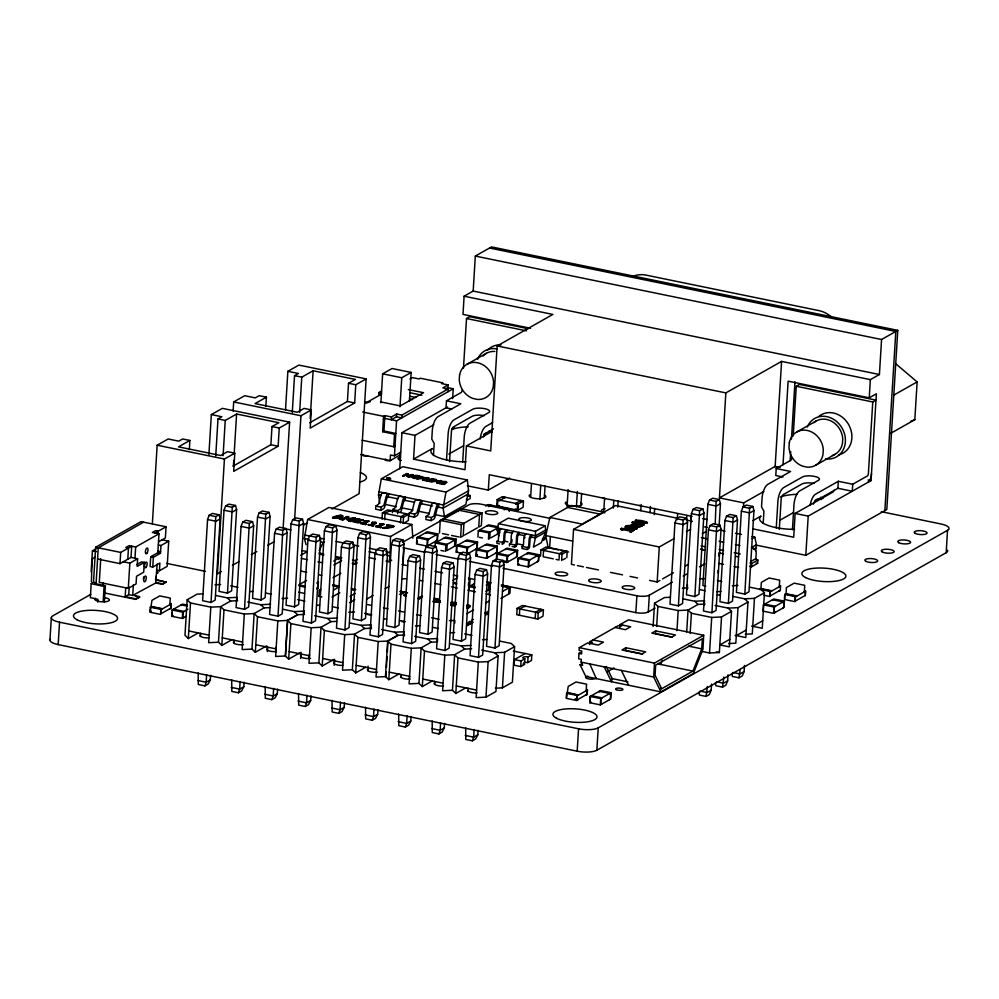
<?xml version="1.0" encoding="UTF-8"?>
<svg xmlns="http://www.w3.org/2000/svg" width="999" height="999" viewBox="0 0 999 999"><rect width="100%" height="100%" fill="white"/><g stroke="black" fill="none" stroke-linecap="round" stroke-linejoin="round"><path stroke-width="1.5" d="M385.976 561.088L388.998 561.713L390.097 556.093L390.534 536.513L411.825 524.475L412.874 538.236M625.874 647.764L621.99 649.962L641.77 654.02L645.654 651.823L625.874 647.764L625.811 650.499L642.557 653.933M655.681 630.906L651.798 633.104L671.578 637.162L675.474 634.964L655.681 630.906L655.619 633.641L672.364 637.075M543.593 537.912L544.867 537.599L544.742 539.697M378.758 395.317L378.908 392.532L381.481 391.084M580.319 652.622L578.958 653.383L578.671 658.828L581.306 659.365L581.156 662.15L582.704 665.334L580.069 664.797L585.751 676.448L660.926 691.882L693.331 673.563L702.959 649.2L703.696 635.264L628.521 619.83L620.092 624.587L619.929 627.397M592.994 639.922L603.433 642.145L598.251 645.079L587.699 642.919L579.27 647.677L579.12 650.461L581.755 651.011L581.605 653.933L578.958 653.383M660.926 691.882L653.708 677.047L654.445 663.111L703.696 635.264M466.945 623.051L466.783 625.849L473.264 622.177M470.029 624.013L470.192 621.216L468.568 622.14L468.394 624.937M49.95 640.134L51.324 617.732M947.551 550.224A14.723 4.471 3.5 0 1 946.178 552.722L596.853 750.237A14.723 4.471 3.5 0 1 577.185 751.198L58.167 644.605L59.54 622.202A14.723 4.471 3.5 0 1 52.822 615.834L90.809 594.355M91.146 571.803L92.432 550.811L96.329 548.613M97.79 602.16L97.952 599.363L90.347 597.614L91.196 583.616L93.494 582.28L96.129 582.817L98.264 547.827L143.631 522.177M93.494 582.28L95.629 547.277L140.996 521.628L166.059 526.773L165.372 537.974L158.729 541.733M100.737 558.666L99.288 582.38L128.297 588.349L136.076 583.94L136.551 576.248L143.681 572.215L144.281 562.425L141.633 561.875L136.888 564.56M103.159 585.601L103.322 582.804M103.184 601.273L104.083 586.45L105.382 585.714L104.383 602.022M120.005 563.623L120.692 552.422L131.706 546.203L131.019 557.392L120.005 563.623L97.59 559.015M125.15 597.202L125.737 587.612M127.785 559.228L128.471 548.026L125.837 547.489L129.071 545.654L135.664 547.015L158.991 533.816L157.842 552.722L150.712 556.743L150.112 566.545L152.747 567.082L159.877 563.061L159.403 570.754L156.768 570.217M128.297 588.349L129.845 563.149L137.625 558.753L137.15 566.445L144.281 562.425M104.233 592.907L135.702 599.375L139.585 597.177L135.739 598.813L125.187 596.64L128.746 594.63L129.208 587.112M128.746 594.63L132.705 595.441L133.354 584.914M134.977 558.204L135.664 547.015M139.623 596.615L133.029 595.254L155.669 582.991L162.275 584.353L166.159 582.155L155.644 579.42M152.36 523.738L157.155 445.217L168.182 438.986L178.734 441.158L182.617 438.961L189.872 440.447L189.31 449.65M162.138 608.628L151.586 606.468L150.3 607.192L149.987 612.237L160.539 614.41L160.851 609.365L162.113 609.053M152.747 567.082L153.346 557.292L160.477 553.259L160.951 545.554L168.719 541.158L167.183 566.358L159.403 570.754M158.104 533.978L158.279 531.181L155.644 530.631L152.397 532.467L158.991 533.816M155.607 579.982L155.819 576.411M155.669 582.991L157.143 564.06M162.275 584.353L166.196 581.593M169.63 608.853L170.904 608.541L171.216 603.496L169.917 604.233M169.892 604.657L170.292 598.076L159.74 595.904L151.973 600.312L150.212 611.713L151.311 611.088M186.214 616.258L182.33 618.456L171.778 616.283L172.165 609.989L182.53 604.12L187.05 605.057M172.14 615.409L172.29 612.949M181.194 605.556L181.231 604.857L187.263 606.093M182.33 618.456L182.717 612.15L187.899 609.228M183.629 617.719L183.666 617.02L182.692 617.569L182.992 612.674L184.003 611.425L173.451 609.253L172.44 610.501M202.747 593.868L197.128 594.143L187.15 599.787L184.977 635.339L188.324 638.523L198.464 632.792M188.324 638.523L190.509 602.971L187.15 599.787M208.891 454.62L211.338 414.585L222.352 408.354L289.623 422.165L283.167 527.647M210.589 675.312L210.302 679.882L208.142 684.04L204.907 685.876L198.314 684.515L198.177 672.876M200.412 636.313L200.599 633.279M207.567 519.517L202.597 600.711L211.039 602.447L215.185 600.099L220.155 518.906L219.031 514.772L212.437 513.424L209.191 515.259L207.567 519.517L216.009 521.253L220.155 518.906M215.747 455.794L217.994 418.943L221.89 416.745L211.338 414.585M206.618 674.612L206.156 682.23L204.907 685.876M190.509 602.971L210.814 607.142L208.641 642.694L218.481 642.22L221.828 645.404L231.955 639.672M211.039 602.447L215.796 516.608L219.031 514.772M223.089 455.744L225.25 420.442L236.601 414.023L278.883 422.714L272.003 426.536L270.879 444.742L233.167 466.071M289.623 422.165L279.258 428.034L278.134 446.228L233.679 471.366L234.802 453.171L224.425 459.028L217.407 573.813L221.478 571.503M224.026 510.214L219.056 591.396L227.497 593.131L231.643 590.784L236.613 509.602L235.489 505.469L228.896 504.12L225.649 505.944L224.026 510.214L232.467 511.95L236.613 509.602M218.481 642.22L220.654 606.668L230.632 601.023L237.662 600.674M233.129 411.176L233.691 401.935L244.705 395.716L255.257 397.877L259.153 395.679L266.408 397.165L265.846 406.381M221.828 645.404L224.001 609.852L220.654 606.668L210.814 607.142M233.391 466.446L233.766 460.277M234.141 454.108L236.601 414.023M227.497 593.131L232.255 507.305L235.489 505.469M244.081 682.192L243.806 686.763L241.646 690.921L238.411 692.757L231.805 691.395L231.681 679.757M233.916 643.194L234.103 640.147M241.059 526.398L236.101 607.592L244.543 609.328L248.689 606.98L253.659 525.786L252.535 521.653L245.941 520.304L242.695 522.14L241.059 526.398L249.5 528.134L253.659 525.786M236.925 600.449L237.113 597.352L227.273 597.839L215.672 595.454M240.122 681.493L239.66 689.11L238.411 692.757M224.001 609.852L244.318 614.023L242.145 649.575L251.985 649.1L255.332 652.285L266.733 645.841M244.543 609.328L249.288 523.488L252.535 521.653M257.53 517.095L252.56 598.276L261.001 600.012L265.147 597.664L270.117 516.483L268.993 512.35L262.4 511.001L259.153 512.824L257.53 517.095L265.959 518.831L270.117 516.483M251.985 649.1L254.158 613.548L264.136 607.904L269.755 607.629M255.332 652.285L257.505 616.733L254.158 613.548L244.318 614.023M261.001 600.012L265.746 514.185L268.993 512.35M277.585 689.073L277.31 693.643L275.15 697.801L271.903 699.637L265.309 698.276L265.185 686.638M267.332 651.598L267.607 647.027M274.563 533.279L269.605 614.472L278.047 616.196L282.193 613.861L287.15 532.667L286.039 528.533L279.445 527.185L276.199 529.02L274.563 533.279L283.004 535.014L287.15 532.667M285.514 409.802L287.862 371.303L298.888 365.085L366.146 378.896L359.128 493.681L331.968 509.028M273.626 688.373L273.164 695.991L271.903 699.637M275.861 651.81L276.149 647.24M278.047 616.196L282.792 530.369L286.039 528.533M257.505 616.733L277.822 620.903L275.649 656.455L285.477 655.981L287.65 620.429L297.64 614.785L294.28 611.6L282.68 609.215M292.282 412.525L294.53 375.674L298.414 373.476L287.862 371.303M291.021 523.976L286.064 605.157L294.505 606.893L298.651 604.545L303.609 523.364L302.497 519.23L295.904 517.882L292.657 519.705L291.021 523.976L299.463 525.711L303.609 523.364M299.625 412.475L301.785 377.16L313.124 370.754L355.419 379.433L348.526 383.266L347.415 401.461L309.702 422.789M304.533 614.41L297.502 614.76L287.525 620.391L285.352 655.956L288.699 659.14L300.1 652.697M294.605 519.68L300.961 415.759L311.326 409.89L310.214 428.096L354.67 402.959L355.781 384.752L366.146 378.896M288.699 659.14L290.884 623.588L287.525 620.391M294.505 606.893L299.25 521.066L302.497 519.23M310.202 418.544L313.124 370.754M306.094 544.68L304.37 538.486L307.63 519.492L328.921 507.455L411.825 524.475M310.964 695.928L310.677 700.499L308.516 704.657L305.282 706.48L298.689 705.132L298.551 693.493M300.699 658.453L301.074 652.359M307.942 540.134L302.972 621.316L311.413 623.051L315.559 620.716L320.529 539.522L319.405 535.389L312.812 534.04L309.565 535.864L307.942 540.134L316.383 541.87L320.529 539.522M303.796 614.185L303.983 611.088M303.921 614.21L304.121 611.113L294.28 611.6M306.993 695.229L306.531 702.846L305.282 706.48M309.228 658.666L309.515 654.095M311.413 623.051L316.159 537.225L319.405 535.389M290.884 623.588L311.188 627.759L309.016 663.311L318.856 662.837L322.202 666.021L333.604 659.577M321.89 596.965L318.881 596.353L319.268 590.047L320.554 589.31L320.517 590.009M324.4 530.831L319.43 612.012L327.872 613.748L332.018 611.4L336.988 530.219L335.864 526.086L329.27 524.725L326.024 526.56L324.4 530.831L332.842 532.567L336.988 530.219M318.856 662.837L321.029 627.272L331.006 621.64L336.626 621.366M322.202 666.021L324.375 630.469L321.029 627.272L311.188 627.759M340.035 517.819L333.891 518.044C327.597 517.932 349.3 511.176 340.959 519.492L339.548 519.205L340.035 517.819L332.567 517.345M327.872 613.748L332.63 527.922L335.864 526.086M337.113 517.22L340.996 515.796L337.113 517.22L340.197 517.844L340.996 515.796M340.197 517.844L337.138 516.795M332.542 517.769L340.884 515.259M340.959 519.492L342.52 515.596M338.798 559.527L338.886 558.129L333.703 561.063M341.908 519.692L346.853 516.483L348.676 516.858L346.828 516.908L341.908 519.692L343.144 519.942L347.427 517.132L343.181 519.53L341.933 519.268M344.455 702.809L344.18 707.379L342.02 711.538L338.773 713.361L332.18 712.012L332.055 700.374M334.203 665.334L334.578 659.24M341.433 547.015L336.476 628.196L344.917 629.932L349.063 627.584L354.021 546.403L352.909 542.27L346.316 540.921L343.069 542.744L341.433 547.015L349.875 548.751L354.021 546.403M353.409 518.781L347.103 519.717L353.434 518.369L349.163 521.178L353.434 518.369M355.432 518.668C334.64 521.078 367.27 514.01 350.499 521.453L349.163 521.178M350.499 521.453L355.457 518.256M340.497 702.11L340.035 709.727L338.773 713.361M324.375 630.469L344.692 634.64L342.52 670.192L352.347 669.717L355.706 672.901L365.834 667.17M344.917 629.932L349.662 544.105L352.909 542.27M359.515 521.266C362.425 525.536 346.428 519.455 355.744 521.74C365.447 522.152 350.649 520.004 357.068 518.993A3.571 1.086 3.5 0 1 359.091 519.005C372.677 522.864 350.986 517.957 358.629 520.991M363.199 520.017L357.205 519.58L360.589 521.428L358.341 522.365L354.97 521.977L353.184 520.729M350.911 601.922L351.286 595.629M352.222 563.436L355.269 564.06L355.482 560.564L357.417 559.465M357.892 537.712L352.934 618.893L361.376 620.629L365.522 618.281L370.492 537.1L369.368 532.966L362.774 531.605L359.528 533.441L357.892 537.712L366.333 539.448L370.492 537.1M365.459 523.289L368.818 520.979L364.373 523.488L366.146 523.863L365.622 524.562L360.726 523.563L366.383 521.366L364.56 520.991L366.358 521.778L363.074 523.226M352.347 669.717L354.533 634.153L364.51 628.521L371.528 628.171M361.263 522.852L360.726 523.563M355.706 672.901L357.879 637.35L354.533 634.153L344.692 634.64M364.535 521.403L368.818 520.979M365.622 524.562L366.146 523.863M361.376 620.629L366.121 534.802L369.368 532.966M373.888 523.326L372.09 522.527L375.299 522.315C379.695 523.701 368.406 524.837 373.151 526.111L368.294 524.687L370.617 524.775L373.913 522.902L370.617 524.775M368.793 524.4L368.256 525.112M372.065 522.952L372.54 522.277M373.151 526.111L373.688 525.412M380.869 402.834L382.642 373.826L392.033 368.506L411.163 372.44L409.39 401.448M383.204 492.757L382.018 493.431A2.985 1.211 -78.4 0 0 380.806 495.666L378.683 504.07L375.824 506.118L375.636 509.203L380.906 510.289L383.391 508.878A3.334 1.349 -78.4 0 0 384.715 506.705L386.913 498.039L388.299 496.915L388.486 493.843L383.079 492.732M372.515 522.702L375.299 522.315M380.519 526.386L383.878 524.075L379.433 526.585L381.218 526.948L380.681 527.659L375.799 526.648L381.443 524.45L378.146 526.323M376.323 525.949L375.799 526.648M379.832 503.296L378.471 494.88L381.331 478.808L402.709 466.708L467.345 479.982L468.556 490.784L465.846 504.483L444.455 516.57L435.439 514.722M377.959 709.69L377.684 714.26L375.524 718.418L372.277 720.242L365.684 718.893L365.559 707.255M367.794 670.691L368.082 666.121M374.937 553.896L369.98 635.077L378.421 636.813L382.567 634.465L387.525 553.284L386.413 549.15L379.82 547.802L376.573 549.625L374.937 553.896L383.379 555.631L387.525 553.284M382.642 431.718L383.941 430.994L395.816 433.429L394.518 434.165L382.642 431.718L383.591 416.321L384.89 415.596L391.483 416.945L396.665 414.011L401.935 415.097L448.214 388.936L448.039 391.733M370.704 629.482L370.991 624.85L361.151 625.324L349.55 622.939M383.941 430.994L384.89 415.596M381.418 524.875L379.632 524.075L383.878 524.075M379.608 524.5L380.082 523.826M380.906 510.289L381.094 507.205L383.953 505.157L386.089 496.753A2.985 1.211 -78.4 0 1 387.287 494.517L388.486 493.843M380.681 527.659L381.218 526.948M382.03 519.155L382.417 512.862L387.6 509.927L408.703 514.26L408.316 520.554L404.433 522.764M380.057 524.25L382.842 523.863M390.709 526.361L386.825 525.561L387.425 524.812C409.578 527.597 364.448 529.932 392.033 526.211M384.665 519.705L385.052 513.399L390.234 510.464L390.197 511.163M384.503 528.446L393.793 526.123M391.483 416.945L391.308 419.742L396.491 416.82L401.773 417.894L401.935 415.097M374.001 708.99L373.539 716.608L372.277 720.242M357.879 637.35L378.196 641.52L376.024 677.072L385.851 676.598L386.138 671.952M378.421 636.813L383.166 550.986L386.413 549.15M360.726 454.57L390.147 460.614L390.484 455.007L394.443 455.819L400.636 452.322M387.425 524.812L386.825 525.561M362.013 440.234L393.743 446.753L394.518 434.165M396.491 416.82L396.665 414.011M394.443 455.819L396.578 420.829L453.221 388.798L452.622 398.601M392.382 512.637L392.57 509.565L395.429 507.517L397.552 499.113A2.985 1.211 -78.4 0 1 398.763 496.865L399.962 496.203L405.232 497.277L405.045 500.362L403.671 501.486L401.473 510.139A3.334 1.349 -78.4 0 1 400.137 512.325M391.396 544.592L386.438 625.774L394.88 627.509L399.026 625.162L403.983 543.98L402.872 539.847L396.278 538.486L393.032 540.322L391.396 544.592L399.837 546.328L403.983 543.98M399.987 406.768L401.76 377.747L411.163 372.44M404.645 634.977L397.614 635.314L387.637 640.958L385.464 676.51L388.811 679.695L398.938 673.975M386.426 667.32L387.088 656.493M387.362 651.86L388.024 641.033L398.014 635.401L394.655 632.205L381.593 629.532M399.775 459.665L400.224 452.21M399.737 468.868L401.96 432.692L447.427 406.98M397.652 513.723L397.852 510.651L400.699 508.591L402.834 500.187A2.985 1.211 -78.4 0 1 404.046 497.952L405.232 497.277M388.811 679.695L390.984 644.143L387.637 640.958M402.897 476.048L406.618 473.538L407.979 473.826L402.897 476.048L403.821 476.248L407.043 474.026L402.922 475.636M400.499 522.952L400.886 516.645L406.069 513.723M394.88 627.509L399.625 541.683L402.872 539.847M403.134 523.488L403.521 517.195L408.703 514.26M410.152 475.649L406.793 476.073L407.043 474.026M407.392 476.198L413.062 474.862L407.779 475.786L410.352 475.262M407.53 565.684L402.959 564.747L403.996 547.952L425.299 552.322M413.037 475.287L408.341 477.172L411.675 474.575M409.34 477.372L413.062 474.862M406.456 596.303C403.534 596.378 403.683 593.731 406.243 595.429M409.315 512.999L409.128 516.083L414.41 517.17L416.895 515.759A3.334 1.349 -78.4 0 0 418.219 513.586L420.417 504.92L421.79 503.796L421.978 500.724L416.708 499.637L415.522 500.312A2.985 1.211 -78.4 0 0 414.31 502.547L412.1 511.151L409.315 512.999L414.597 514.085L417.082 512.662L419.58 503.633A2.985 1.211 -78.4 0 1 420.791 501.398L421.978 500.724M403.908 595.516L404.657 594.692M406.218 595.841L404.732 594.717M491.958 431.518L466.458 445.941L464.997 469.73L413.561 459.165L415.01 435.377L433.803 424.75M411.064 716.483L410.789 721.053L408.628 725.212L405.382 727.047L398.788 725.686L398.663 714.048M400.899 677.497L401.086 674.45M408.042 560.701L403.084 641.882L411.526 643.618L415.671 641.271L420.629 560.089L419.518 555.956L412.924 554.595L409.677 556.431L408.042 560.701L416.483 562.425L420.629 560.089M403.808 636.288L404.096 631.655M419.617 476.398C417.02 473.726 407.542 477.06 414.498 478.471C421.453 478.159 409.74 477.997 414.173 476.024C432.03 476.948 401.236 476.098 416.933 477.872M414.41 517.17L414.597 514.085M420.804 476.461L424.637 478.309L417.082 478.971L420.804 476.461L424.725 477.722L417.107 478.546M419.905 477.734C424.063 479.083 425.462 477.072 419.905 477.734L421.378 476.898M416.908 537.649L416.533 543.943L427.085 546.116L437.45 540.247L437.837 533.953L427.285 531.793L416.908 537.649L427.46 539.822L437.837 533.953M416.895 543.069L417.045 540.621M407.105 715.784L406.643 723.401L405.382 727.047M409.34 679.233L409.528 676.186M411.526 643.618L416.271 557.779L419.518 555.956M390.984 644.143L411.301 648.314L409.128 683.865L418.956 683.391L422.315 686.575L432.442 680.856M422.577 480.094L428.808 478.633L425.836 478.009L428.783 479.058L422.577 480.094C437.787 482.942 413.961 477.222 427.647 480.806M426.311 477.697C428.034 477.235 434.028 479.62 423.976 479.632M422.365 596.191L418.057 598.626L419.143 598.851L421.653 597.027M427.222 481.043L427.672 480.394M426.073 516.446L425.886 519.517L431.156 520.604L433.641 519.205A3.334 1.349 -78.4 0 0 434.977 517.02L437.175 508.366L438.549 507.242L438.736 504.158L433.454 503.071L432.267 503.746A2.985 1.211 -78.4 0 0 431.056 505.993L428.846 514.585L426.073 516.446L431.343 517.532L433.841 516.108L436.338 507.067A2.985 1.211 -78.4 0 1 437.55 504.832L438.736 504.158M431.868 480.244L436.463 479.67L431.893 479.82L434.078 480.869A2.085 0.637 3.5 0 1 434.215 481.343C429.857 482.842 424.95 480.282 433.179 480.694C424.475 477.784 440.359 483.304 428.459 480.781M424.5 551.386L419.543 632.579L427.984 634.303L432.13 631.967L437.1 550.774L435.976 546.64L429.383 545.292L426.136 547.127L424.5 551.386L432.942 553.121L437.1 550.774M428.434 481.193L428.983 480.482M431.893 479.82L434.103 480.444A2.085 0.637 3.5 0 1 434.24 480.919L431.381 481.456L429.058 480.494M427.085 546.116L427.46 539.822M418.956 683.391L421.141 647.839L431.118 642.195L436.738 641.92M433.441 455.569L434.19 443.456L431.78 439.11L432.292 430.719A11.576 4.683 -78.4 0 1 438.161 416.583L460.839 403.758L446.466 400.811L446.041 407.804L451.785 408.991M428.371 545.379L428.421 544.68L427.447 545.229L427.747 540.334L428.758 539.085L418.206 536.913L417.195 538.161M430.407 480.319L432.33 478.821L436.463 479.67M431.156 520.604L431.343 517.532M422.315 686.575L424.488 651.023L421.141 647.839L411.301 648.314M439.51 481.868L440.384 482.467L437.824 483.229L436.875 482.604L438.149 481.893L434.827 481.206L441.546 480.719L439.485 482.28L441.546 480.719M435.339 480.906L434.802 481.63M436.014 481.143L439.985 480.844L436.014 481.143L438.549 481.668L439.985 480.844M427.984 634.303L432.729 548.476L435.976 546.64M437.824 483.229L439.123 482.092L440.384 482.467M434.827 481.206L438.549 481.668M435.077 546.703L435.314 542.919L445.679 537.062L456.231 539.223L455.844 545.529L446.778 550.661L447.152 544.355L436.6 542.195L436.563 542.894M444.592 484.29L440.921 483.104L444.592 484.29L439.523 483.578L445.679 481.955L442.732 481.481L445.729 482.542L443.893 483.066M436.151 540.983L437.162 539.735L437.462 534.84L436.501 535.389L436.538 534.69L425.986 532.517L425.949 533.216L426.91 532.667M439.523 483.578L440.409 482.042M440.609 480.519L441.521 481.131M434.128 601.81C434.927 601.123 445.154 601.997 436.426 600.786C443.069 601.785 436.376 602.422 434.128 601.81L440.222 602.347M445.354 389.185L447.952 387.724L448.114 384.927L441.521 383.566L442.819 382.829L420.392 378.234L419.105 378.958L412.5 377.61L409.915 379.071M439.498 532.991L440.272 520.392L461.014 508.666L482.117 512.999L481.343 525.599L478.746 527.06L479.52 514.46L458.416 510.127L458.329 511.525M442.757 481.905C448.976 480.044 447.003 484.315 440.921 483.104M436.65 599.512L437.187 598.801L436.65 599.512L433.766 598.925M444.168 484.527L444.617 483.866M442.782 520.329L442.857 518.918L463.961 523.264L463.199 535.851L460.601 537.325L461.376 524.725L482.117 512.999M438.124 600.699C440.559 598.601 437.525 600.849 438.948 600.849M446.516 460.277L448.126 433.966A11.576 4.683 -78.4 0 1 453.996 419.842L472.714 409.253A8.979 2.735 3.5 0 1 484.715 408.666A8.979 2.735 3.5 0 1 488.811 412.55L470.079 423.139A11.576 4.683 -78.4 0 0 464.21 437.275L462.699 462.038M444.567 723.363L444.293 727.934L442.132 732.092L438.886 733.928L432.292 732.567L432.167 720.928M434.403 684.377L434.59 681.33M441.546 567.569L436.588 648.763L445.03 650.499L449.175 648.151L454.133 566.97L453.022 562.837L446.428 561.475L443.181 563.311L441.546 567.569L449.987 569.305L454.133 566.97M437.412 641.62L437.599 638.536L427.759 639.01L414.697 636.326M444.343 538.498L444.38 537.799L454.932 539.959L454.545 546.253M449.562 461.663L451.423 431.468A4.208 1.698 -78.4 0 1 453.259 427.048L472.29 416.246A8.979 2.735 3.5 0 1 484.29 415.671M445.479 551.386L445.866 545.092L456.231 539.223M756.156 545.117L805.806 555.319L886.812 509.515L897.764 330.344L881.568 339.51L879.42 374.5L473.176 291.071L464.11 296.204L462.999 314.398L530.594 328.284M440.609 722.664L440.147 730.281L438.886 733.928M424.488 651.023L444.805 655.194L442.632 690.746L452.46 690.272L455.819 693.456L465.946 687.737M445.03 650.499L449.775 564.66L453.022 562.837M463.474 368.256L466.521 318.531L469.755 316.695L528.259 328.708M452.41 603.97C457.442 604.507 451.136 605.257 452.922 603.683L456.106 604.345L454.22 605.406L450.924 605.019M452.385 604.395L452.922 603.683M462.262 553.346L456.231 552.097L456.618 545.804L466.983 539.935L477.534 542.107L477.147 548.401L466.783 554.27L467.17 547.964L477.534 542.107M450.749 604.994L453.296 605.444L454.445 604.395M456.593 551.223L456.893 546.316M473.176 291.071L475.324 256.069L491.52 246.915L897.764 330.344M450.899 605.431L454.22 605.406M457.867 545.766L457.917 545.067L468.469 547.24L467.445 548.488L467.145 553.384L468.119 552.834L468.081 553.533M458.004 558.266L453.047 639.46L461.488 641.183L465.634 638.848L470.591 557.654L469.48 553.521L462.887 552.172L459.64 554.008L458.004 558.266L466.446 560.002L470.591 557.654M454.707 623.214L454.882 620.416L449.375 620.691M452.46 690.272L454.632 654.72L464.622 649.075L471.64 648.738M455.819 693.456L457.992 657.904L454.632 654.72L444.805 655.194M465.646 541.371L465.684 540.671L476.236 542.844L476.198 543.543L477.172 542.994L476.873 547.889L475.849 549.138M461.488 641.183L466.233 555.357L469.48 553.521M467.594 494.98L470.229 495.516L470.042 498.601L467.557 499.999A3.334 1.349 -78.4 0 1 466.408 499.225L466.383 499.113M468.618 582.654L468.431 585.801L469.717 585.064L470.104 578.771L468.806 579.507M469.006 590.359L469.23 586.588L474.425 583.653M470.492 586.55L470.529 585.851L475.049 586.775M471.64 623.101L471.803 620.304L473.426 619.392M476.011 556.168L476.398 549.862L486.763 544.005L497.315 546.166L496.94 552.472L486.563 558.329L476.011 556.168L477.31 555.432M478.071 730.244L477.797 734.814L475.636 738.973L472.39 740.808L465.796 739.447L465.671 727.809M467.907 691.258L468.094 688.211M475.049 574.45L470.079 655.644L478.521 657.379L482.679 655.032L487.637 573.851L486.513 569.717L479.92 568.356L476.685 570.192L475.049 574.45L483.491 576.186L487.637 573.851M476.685 550.387L476.386 555.282L477.347 554.732M477.897 537.025L478.284 530.719L488.661 524.862L497.702 526.71M477.647 549.837L477.697 549.138L488.249 551.298L487.237 552.547L486.938 557.454L487.899 556.905L487.862 557.604M479.545 530.681L479.582 529.982L490.134 532.155L489.747 538.449L488.449 539.185L488.836 532.892L497.914 527.759L497.527 534.053M467.257 485.789L488.324 490.109L489.273 474.712L692.057 516.371M464.11 296.204L552.872 314.423L497.14 345.941L490.721 450.924L466.458 445.941M474.113 729.545L473.651 737.162L472.39 740.808M457.992 657.904L478.309 662.075L476.136 697.627L485.964 697.152L495.941 691.508L498.114 655.956L494.767 652.772L481.705 650.087M478.521 657.379L483.279 571.54L486.513 569.717M487.312 526.286L487.362 525.586L497.914 527.759M486.563 558.329L486.95 552.035L497.315 546.166M490.959 505.844L491.008 505.144L488.411 506.605M488.474 589.922L488.861 583.616M488.012 611.151L487.837 613.948L486.226 614.86L486.388 612.062L484.765 612.974M489.185 594.505L489.41 590.721M487.137 582.267L490.159 582.892L489.772 589.185L485.876 591.383M491.508 565.147L486.55 646.341L494.992 648.064L499.138 645.729L504.095 564.535L502.984 560.402L496.378 559.053L493.144 560.889L491.508 565.147L499.95 566.883L504.095 564.535M497.177 499.612L496.79 505.919L517.894 510.252L523.089 507.317L523.464 501.011L502.36 496.678L497.177 499.612L518.281 503.946L523.464 501.011M485.964 697.152L488.136 661.6L498.114 655.956M495.641 553.196L496.653 551.947L496.953 547.052L495.979 547.602L496.028 546.903L485.477 544.742L485.427 545.442L486.401 544.892M499.038 535.926L497.152 530.032L498.489 523.688L508.229 518.181L545.217 525.774L545.779 532.03L541.196 542.719L533.429 547.115L535.402 537.887L535.476 531.281L545.217 525.774M501.248 528.746L500.387 529.258A3.684 1.486 -78.4 0 0 498.801 533.066L498.339 540.272L497.04 541.258L496.903 543.356L499.55 543.906M499.438 506.456L499.475 505.756L497.502 505.344L497.802 500.449L499.775 500.861L505.007 497.227L504.957 497.927L502.984 497.514M496.328 560.339L496.715 554.033L507.08 548.176L517.632 550.337L517.245 556.643L506.88 562.499L502.36 561.575M496.69 559.452L496.99 554.557M497.964 554.008L498.014 553.309L508.566 555.469L507.542 556.718L507.242 561.625L508.216 561.076L508.179 561.775L503.658 560.839M494.992 648.064L499.737 562.237L502.984 560.402M502.185 544.443L502.31 542.345L503.621 541.358L504.07 534.153A3.684 1.486 -78.4 0 1 505.656 530.344L506.518 529.832L506.393 531.93L505.057 533.691L504.607 540.709A2.572 1.036 -78.4 0 1 503.321 543.806M506.793 509.09L506.83 508.391L504.245 509.852M505.744 549.612L505.781 548.913L516.333 551.073L516.296 551.773L517.27 551.223L516.97 556.118L515.946 557.38M509.315 511.451L509.465 508.928L488.361 504.595L485.776 506.068M506.88 562.499L507.267 556.206L517.632 550.337M509.44 545.929L509.565 543.831L510.876 542.844L511.326 535.639A3.684 1.486 -78.4 0 1 512.912 531.83L513.773 531.318M495.404 688.186L502.422 687.849L504.595 652.297L514.585 646.653L511.226 643.456L499.612 641.083M508.653 594.068L509.04 587.762L501.498 586.213M511.85 542.207L512.012 539.547M501.286 585.177L510.339 587.037L509.952 593.331L500.874 598.463M515.259 509.702L515.309 509.003L517.282 509.415L517.582 504.507L515.609 504.108L515.646 503.409L520.829 500.474L520.791 501.173M512.075 546.478L514.71 547.015L514.847 544.917L516.083 544.143L516.608 536.725A3.684 1.486 -78.4 0 1 518.181 532.917L519.043 532.405L518.918 534.502L517.582 536.263L517.132 543.281A2.572 1.036 -78.4 0 1 516.296 545.941M517.894 510.252L518.281 503.946M517.694 564.722L518.081 558.429L528.446 552.559L538.998 554.732L538.611 561.026L528.246 566.895L517.694 564.722L518.993 563.998M518.206 561.388L518.356 558.941L519.33 558.391M514.585 646.653L512.4 682.205L502.422 687.849M517.12 608.403L516.745 614.71L537.849 619.043L543.031 616.108L543.419 609.815L522.315 605.469L517.12 608.403L538.224 612.737L543.419 609.815M525.224 653.508L514.46 659.59L514.123 665.197L520.716 666.545L524.475 664.422L524.825 658.828A3.684 1.124 3.5 0 1 523.139 657.23A3.684 1.124 3.5 0 1 528.059 656.992L531.818 654.869L531.48 660.464L527.722 662.587A3.684 1.124 3.5 0 0 524.05 662.462M526.298 533.891L525.437 534.403A3.684 1.486 -78.4 0 0 523.863 538.211L523.401 545.417L522.102 546.403L521.965 548.501L527.247 549.587L527.372 547.489L528.671 546.503L529.133 539.298A3.684 1.486 -78.4 0 1 530.719 535.489L531.58 534.977L531.456 537.075L530.107 538.836L529.657 545.854A2.572 1.036 -78.4 0 1 528.384 548.951M519.38 615.247L519.767 608.953L524.95 606.018L524.9 606.718M530.644 497.39L531.48 483.566M520.716 666.545L521.066 660.951L524.825 658.828M528.246 566.895L528.633 560.589L538.998 554.732M529.545 566.158L529.582 565.459L528.608 566.008L528.908 561.113L529.932 559.865L519.38 557.692M527.722 662.587L528.059 656.992M539.872 499.288L540.721 485.452M537.312 561.763L538.336 560.514L538.636 555.619L537.662 556.168L537.699 555.469L527.147 553.296L527.11 553.995L528.084 553.446M535.202 618.493L535.589 612.2L540.771 609.265L540.734 609.964M540.534 556.206L540.921 549.912L546.103 546.977L567.207 551.311L566.82 557.617M544.318 498.251L545.067 485.964M537.849 619.043L538.224 612.737M548.701 548.226L548.738 547.514L543.556 550.449L543.169 556.755L553.246 558.816M549.662 548.076L550.362 536.513M561.638 560.539L562.025 554.245L567.207 551.311M567.082 506.431L568.119 489.522M677.347 518.219L615.671 505.556L573.551 529.37L571.416 564.36L574.425 564.984M576.411 506.78L577.347 491.421M578.396 695.142L567.869 692.557L566.583 693.294L566.271 698.326L576.823 700.499L578.121 699.762L575.124 698.726M566.483 697.801L568.244 686.4L576.023 682.005L586.575 684.165L586.176 690.746M580.856 505.756L581.605 493.469M576.823 700.499L577.135 695.454L578.421 694.73M577.185 751.198L578.558 728.795L59.54 622.202M585.913 694.942L587.187 694.63L587.499 689.597L586.201 690.321M589.572 644.555L589.747 641.758L618.256 625.624L620.903 626.173L622.727 625.137M589.772 702.734L590.159 696.428L600.524 690.571L611.076 692.732L610.689 699.038L600.324 704.894L589.772 702.734L591.071 701.997M590.209 700.624L590.434 696.952L591.458 695.704L602.01 697.864L600.986 699.113L600.686 704.02L601.66 703.471L601.623 704.17M603.708 512.4L604.557 498.563M596.853 750.237L598.226 727.846L947.576 530.307M600.324 704.894L600.711 698.601L611.076 692.732M613.324 508.141L613.786 500.462M617.757 507.117L618.144 500.974M609.402 699.762L610.414 698.513L610.714 693.618L609.74 694.168L609.777 693.468L599.225 691.296L599.188 692.007L600.162 691.458M620.928 528.658C623.051 529.882 620.491 529.957 621.503 528.334L633.816 530.107L631.081 532.055C628.009 531.88 632.817 530.069 629.932 531.818M620.903 529.083L621.503 528.334M622.365 530.257L623.388 529.27L621.328 530.044M633.166 523.938L642.345 525.274L641.608 526.098C640.621 527.897 630.294 527.347 631.306 524.987L638.149 526.298L639.685 525.686L633.166 523.938L639.66 526.098L636.101 526.398M631.306 524.987L630.581 525.811M631.081 532.055L633.816 530.107M621.478 528.746L631.68 530.419M644.118 524.675C629.145 522.614 647.677 523.014 643.381 525.099L632.092 522.777L632.854 521.94L637.287 522.852L639.835 521.403L635.414 520.491L638.336 521.528M632.092 522.777L632.854 521.94M631.655 530.844L632.654 529.87M633.141 524.35L633.865 523.538M635.389 520.916C636.213 518.956 649.575 521.69 646.665 523.239L641.146 522.102L638.598 523.538M632.829 522.365L637.287 522.852M640.809 510.676L641.183 504.532M641.146 522.102L647.439 522.402M655.069 608.141L648.289 611.975A9.353 2.847 3.5 0 1 635.814 612.587L636.925 595.779L502.947 568.269M641.608 526.098L642.345 525.274M643.381 525.099L644.143 524.263M650.049 512.574L650.424 506.431M648.301 611.987L649.313 595.179L672.364 582.155M654.295 514.622L654.67 508.479M653.109 626.523L654.532 603.196L664.51 597.552L670.129 597.29M649.625 580.431L657.155 581.967L659.29 546.977L674.238 538.523M656.655 626.485L657.891 606.381L654.532 603.196M674.949 522.939L669.979 604.12L678.421 605.856L682.567 603.508L687.537 522.327L686.413 518.194L679.819 516.845L676.573 518.668L674.949 522.939L683.391 524.675L687.537 522.327M677.247 519.717L677.634 513.573M678.421 605.856L683.179 520.029L686.413 518.194M676.972 630.656L678.196 610.551L657.891 606.381M686.575 520.079L686.862 515.472M690.833 522.127L691.208 515.984M691.408 513.636L686.438 594.817L694.879 596.553L699.025 594.205L703.995 513.024L702.871 508.891L696.278 507.529L693.044 509.365L691.408 513.636L699.849 515.359L703.995 513.024M687.162 589.248L687.449 584.59M686.7 631.855L688.036 610.077L698.014 604.432L705.044 604.095M690.159 633.366L691.395 613.261L688.036 610.077L678.196 610.551M694.879 596.553L699.637 510.714L702.871 508.891M719.043 526.685L720.454 503.708L719.33 499.575L712.737 498.226L709.502 500.062L707.866 504.32L702.896 585.514L705.719 586.088M708.441 529.82L703.483 611.001L711.925 612.737L716.071 610.389L721.041 529.208L719.917 525.074L713.323 523.726L710.077 525.549L708.441 529.82L716.882 531.555L721.041 529.208M704.208 605.444L704.495 600.774L694.655 601.248L683.054 598.863M701.723 648.838L702.347 638.736L655.681 665.122L655.069 675.224L661.663 688.761L692.944 671.091L701.723 648.838L688.511 646.128M715.184 524.438L716.096 501.411L719.33 499.575M707.417 686.425L706.056 696.428L699.462 695.067L698.888 692.22M715.109 605.444L728.159 608.129L731.518 611.313L721.54 616.957L719.367 652.509L709.527 652.996L711.7 617.432L691.395 613.261M711.925 612.737L716.67 526.91L719.917 525.074M763.835 491.496L743.706 502.872L719.43 497.889L725.848 392.907L781.58 361.401L870.354 379.632L879.42 374.5M706.056 696.428L709.302 694.592L711.188 690.184L711.563 684.09M724.912 520.516L719.942 601.698L728.383 603.433L732.529 601.086L737.499 519.905L736.375 515.771L729.782 514.41L726.535 516.246L724.912 520.516L733.353 522.24L737.499 519.905M723.875 677.122L722.514 687.112L715.921 685.764L715.346 682.904M728.383 603.433L733.141 517.594L736.375 515.771M731.518 611.313L729.345 646.865L720.204 644.992M722.514 687.112L725.761 685.289L727.647 680.868L728.021 674.775M741.37 511.201L736.4 592.395L744.842 594.118L748.988 591.783L753.958 510.589L752.834 506.456L746.241 505.107L743.006 506.943L741.37 511.201L749.812 512.937L753.958 510.589M743.431 507.342L743.706 502.872M733.016 596.44L744.617 598.826L747.976 602.01L737.999 607.654L735.826 643.206L728.795 643.543M740.247 669.342L738.973 677.809L732.379 676.46L731.805 673.601M744.842 594.118L749.6 508.291L752.834 506.456M747.976 602.01L745.803 637.562L735.139 635.376M738.973 677.809L742.22 675.973L744.105 671.565L744.48 665.471M751.585 566.745L751.785 563.461L757.866 560.027L757.654 563.311L751.585 566.745L750.049 566.433A4.058 3.509 60.5 0 1 749.537 566.283M755.519 550.786L756.393 544.742L754.807 537.175L751.835 536.563M757.866 560.027L755.843 559.19L756.231 552.459A4.608 3.984 60.5 0 0 752.896 547.952L751.335 547.602L756.393 544.742M761.076 589.522L764.435 592.707L754.457 598.351L752.284 633.903L745.254 634.24M763.186 523.289L763.935 511.176L761.525 506.83L762.037 498.439A11.576 4.683 -78.4 0 1 767.906 484.303L790.584 471.478L776.211 468.531L775.786 475.524L782.979 477.01M763.448 604.845L763.074 611.151L773.626 613.311L783.99 607.454L784.377 601.148L773.825 598.988L763.448 604.845L774 607.017L784.377 601.148M764.435 592.707L762.262 628.259L751.598 626.073M764.71 604.82L764.747 604.12L775.299 606.281L774.287 607.529L773.988 612.437L774.962 611.888L774.912 612.587M775.124 466.983L781.58 361.401M771.503 591.146L770.229 591.458L769.917 596.49L763.885 595.254M776.26 527.996L777.871 501.685A11.576 4.683 -78.4 0 1 783.74 487.562L802.459 476.973A8.979 2.735 3.5 0 1 814.46 476.386A8.979 2.735 3.5 0 1 818.556 480.269L799.824 490.859A11.576 4.683 -78.4 0 0 793.955 504.994L792.444 529.757M772.489 600.424L772.527 599.725L783.079 601.885L783.041 602.584L784.003 602.035L783.703 606.93L782.692 608.191M773.626 613.311L774 607.017M783.004 464.847L788.124 381.168L869.242 397.827L876.373 393.793L871.053 480.581L808.203 516.121L795.142 513.436L793.693 537.237L752.834 528.846M779.295 529.383L781.168 499.188A4.208 1.698 -78.4 0 1 783.004 494.767L802.035 483.966A8.979 2.735 3.5 0 1 814.035 483.391M779.02 590.946L780.294 590.634L780.594 585.589L779.295 586.326M779.27 586.75L779.682 580.169L769.13 577.996L761.35 582.405L760.951 588.973L759.839 589.597M790.134 460.826L790.696 451.523M791.458 439.123L794.967 381.78M793.218 435.976L796.265 386.251L799.5 384.415L875.998 400.124L872.764 401.96L796.265 386.251M796.59 595.866L786.038 593.706L784.739 594.442L784.427 599.475L794.979 601.648L795.291 596.603L796.553 596.291M784.652 598.95L784.902 594.742L786.001 594.118M786.038 593.706L786.413 587.549L794.18 583.154L804.732 585.314L804.332 591.895M805.806 555.319L808.203 516.121M805.344 595.779L805.656 590.746L804.357 591.47M813.411 504.108A4.208 1.698 -78.4 0 1 814.922 501.323L837.911 488.286L838.336 481.293L852.709 484.24L867.344 475.974A2.098 0.849 -78.4 0 0 868.393 473.451L872.764 401.96M852.709 484.24L852.284 491.246L837.911 488.286M869.242 397.827L870.354 379.632M884.864 510.614L895.816 331.443L489.572 248.014M890.484 433.479L914.822 419.717L917.132 381.918L895.766 363.761M946.178 552.722L947.539 530.319A14.723 4.471 3.5 0 0 940.833 523.951L881.33 511.713M499.737 532.979L499.987 531.88M348.414 519.343L348.676 516.858M407.779 475.786L407.979 473.826M347.103 519.717L347.427 517.132M406.793 476.073L407.018 474.438M524.812 537.937L524.975 537.2M467.345 479.982L445.954 492.082L443.094 508.154L444.455 516.57M548.064 547.202L545.754 535.564L549.887 517.47L571.128 505.457L603.433 512.087L582.192 524.1L549.887 517.47M660.626 664.447L662.275 660.277M339.548 519.205L340.01 518.244M411.7 477.072L414.635 475.949L419.592 476.823M470.329 606.318L466.833 607.754M358.966 521.99L352.36 521.191M637.075 528.371C618.019 531.093 625.074 520.404 637.05 528.783C620.978 531.53 621.603 521.64 637.15 528.521M485.564 433.341L485.177 433.603A4.208 1.698 -78.4 0 0 483.528 436.925M189.872 440.447L178.534 446.853L220.742 455.519L227.547 451.673L234.802 453.171M266.408 397.165L255.057 403.584L297.265 412.25L304.071 408.404L311.326 409.89M381.556 394.093L367.182 402.222L364.548 401.673M95.18 556.643L92.158 559.353L91.396 581.768M155.032 533.004L166.059 526.773M466.958 364.285L486.401 353.296M383.416 419.118L384.715 418.394L396.578 420.829M96.129 582.817L94.83 583.553L105.382 585.714M448.114 384.927L442.932 387.849L448.214 388.936M446.466 400.811L461.088 392.545A2.098 0.849 -78.4 0 0 462.137 390.022M393.743 446.753L395.042 446.029M390.147 460.614L400.062 455.007M454.333 428.009L451.66 429.52A28.971 8.804 3.5 0 1 468.194 426.848M413.561 459.165L432.355 448.539A28.971 8.804 3.5 0 0 438.286 457.542A28.971 8.804 3.5 0 0 465.921 461.813M232.342 565.359L239.136 561.525M251.361 554.607L256.793 551.535M267.657 545.392L274.45 541.558M303.446 525.162L307.517 522.852M492.582 422.627L485.914 426.398A11.576 4.683 -78.4 0 0 480.169 439.036M448.826 454.095L463.548 445.766M483.641 434.403L493.543 428.833M408.341 477.172L410.464 475.974M171.778 616.283L173.077 615.559M417.082 478.971L419.543 477.572M352.335 521.603L353.246 521.166M430.432 479.895L432.33 478.821M300.749 555.294L307.23 551.623L301.96 550.549M436.85 483.029L438.124 482.305M438.524 482.08L439.96 481.268M371.903 525.037L376.348 522.527M306.568 580.444L298.801 584.84L304.82 586.088M333.791 565.072L341.571 560.676M468.369 493.868L443.094 508.154L437.075 506.918M470.229 495.516L467.357 496.441M317.12 582.617L318.419 581.88L318.032 588.186L316.733 588.911M317.083 583.316L318.057 582.767M355.269 564.06L357.217 562.949M333.017 577.672L340.796 573.276M488.324 490.109L509.665 478.046M316.783 588.211L317.757 587.662M402.472 542.395L443.144 519.405M445.854 517.869L468.906 504.832A9.353 2.847 3.5 0 1 481.356 504.233L549.812 518.306M318.881 596.353L320.167 595.616M333.703 590.022L338.886 587.087L332.854 585.851M388.998 561.713L391.658 560.202M332.018 597.052L339.797 592.657M350 596.366L355.182 593.431M464.498 535.127L477.447 527.797M210.302 679.882L206.156 682.23L197.715 680.494M349.613 602.659L354.795 599.725M366.546 599.2L373.189 595.441M385.164 588.661L389.16 586.413M456.231 552.097L457.53 551.373M491.046 537.724L498.826 533.329M400.374 593.593L402.922 592.157M400.349 594.018L402.884 592.582M243.806 686.763L239.66 689.11L231.219 687.374M422.39 595.766L418.082 598.201L419.168 598.426M419.143 598.851L421.628 597.452M453.071 580.269L456.968 578.071M514.71 547.015L515.846 546.378M545.904 529.932L535.539 535.789L497.29 527.934M545.779 532.03L535.402 537.887L531.456 537.075M432.867 601.248L432.842 601.66M436.451 600.362L438.673 599.113L436.426 600.786M277.31 693.643L273.164 695.991L264.723 694.255M486.263 585.089L490.159 582.892M453.296 605.444L454.42 604.807M454.195 605.831L456.081 604.757L452.897 604.108M564.572 550.774L559.39 553.708L559.003 560.002L556.118 559.415M502.559 591.433L510.339 587.037M310.677 700.499L306.531 702.846L298.089 701.111M466.858 613.648L473.501 609.889M485.477 603.109L489.473 600.861M562.937 559.815L565.521 558.341M635.414 520.491L636.151 520.079M796.702 432.005L816.146 421.016M637.262 523.264L639.81 521.828M638.623 523.126L641.171 521.678M894.142 394.917L917.132 381.918M344.18 707.379L340.035 709.727L331.593 707.991M719.43 497.889L775.162 466.383L780.269 467.432M776.211 468.531L790.833 460.264A2.098 0.849 -78.4 0 0 791.882 457.742M720.454 503.708L716.308 506.056L707.866 504.32M686.463 531.618L690.546 529.308M815.596 465.297L835.027 454.308M377.684 714.26L373.539 716.608L365.097 714.872M702.272 533.678L706.33 531.381M752.984 520.604L761.038 516.046A28.971 8.804 3.5 0 0 766.982 525.049A28.971 8.804 3.5 0 0 794.605 529.308M410.789 721.053L406.643 723.401L398.201 721.665M657.155 581.967L659.864 580.431M662.587 578.896L673.451 572.752M685.689 565.834L688.398 564.298M838.336 481.293L815.659 494.118A11.576 4.683 -78.4 0 0 810.127 505.232M780.182 520.079L793.581 512.512M815.009 500.399L817.681 498.888M683.204 576.023L687.275 573.713M699.475 566.82L704.894 563.748M795.142 513.436L832.729 492.195A28.971 8.804 3.5 0 0 834.103 490.209M752.11 538.698L754.807 537.175M753.658 549.45L756.193 548.014M590.334 643.456L592.382 642.295L589.747 641.758M444.293 727.934L440.147 730.281L431.705 728.546M751.011 561.363L755.881 558.616M580.069 664.797L581.843 663.786M477.797 734.814L473.651 737.162L465.209 735.426M607.492 671.615L614.01 667.931M759.677 589.285L760.976 588.561L771.528 590.721M780.381 586.126L770.391 591.77L770.142 595.966L780.119 590.322M719.829 644.954L729.807 639.31M736.288 635.651L746.265 630.007M752.746 626.336L762.724 620.704M711.188 690.184L707.042 692.519L700.012 691.083M727.647 680.868L723.501 683.216L716.47 681.768M744.105 671.565L739.959 673.913L732.929 672.464M468.556 490.784L443.294 504.994L378.658 491.733M468.231 607.18L469.043 606.256L467.12 605.781M910.651 421.353L914.822 419.717M365.934 403.184L370.242 401.66M466.983 607.292L467.832 606.992L466.708 606.942M440.247 601.935L434.153 601.386M451.123 602.772L455.706 602.971M451.098 603.196L456.356 603.646M383.067 528.146L390.522 526.885M466.808 608.166C470.904 608.478 471.166 604.233 466.895 605.019M450.974 602.285L455.419 602.484A6.281 1.911 3.5 0 1 456.231 602.684M450.949 602.697L455.394 602.909A6.281 1.911 3.5 0 1 456.206 603.096M636.838 595.791L636.925 595.779A9.353 2.847 3.5 0 0 649.325 595.179M635.814 612.587L501.923 585.064M443.843 483.391L446.865 482.505L443.231 481.605M214.997 584.765L220.617 584.49M402.472 578.883L406.593 578.683M249.9 591.583L252.71 591.445M281.993 598.526L287.612 598.251M700.237 578.808L704.457 578.596M247.715 602.035L260.776 604.72L270.617 604.233M316.77 605.307L319.58 605.169M682.379 588.186L687.999 587.912M732.342 585.751L737.961 585.476M716.745 591.67L720.953 591.47M348.876 612.262L354.495 611.987M717.282 594.992L720.092 594.855M277.822 620.903L287.65 620.429M314.598 615.771L327.647 618.443L337.487 617.969M744.617 598.826L754.457 598.351M383.778 619.068L386.588 618.93M728.159 608.129L737.999 607.654M415.484 625.936L419.692 625.736M394.655 632.205L404.495 631.73M711.7 617.432L721.54 616.957M450.387 632.754L454.595 632.542M378.196 641.52L388.024 641.033M482.48 639.697L486.7 639.497M449.65 643.506L461.263 645.891L471.103 645.416M494.767 652.772L504.595 652.297M478.309 662.075L488.136 661.6M440.047 483.279L441.433 483.229M423.938 480.044L429.932 479.158L426.286 478.121M440.896 483.528L442.257 483.479M467.145 605.369L469.143 605.993L467.32 606.705M466.87 605.444L469.655 605.906M416.421 478.209L411.7 476.91M453.321 605.019L450.774 604.582M364.985 521.153L365.921 521.316M438.149 600.274L440.059 600.699M475.324 256.069L881.568 339.51M466.521 318.531L526.51 330.856M497.14 345.941L725.848 392.907M382.642 373.826L401.76 377.747M447.952 387.724L453.221 388.798M868.056 479.97L871.053 480.581M408.329 389.585L423.551 392.707L400.224 405.906L380.432 401.835M409.677 392.694L421.853 395.204M348.526 383.266L355.781 384.752M409.715 396.203L415.796 397.452M378.908 392.532L381.543 393.082M409.54 399.001L412.587 399.625M294.53 375.674L301.785 377.16M820.366 497.365L823.388 497.989M347.415 401.461L354.67 402.959M489.011 431.143L492.07 431.768M818.743 498.851L821.79 499.488M362.662 412.025L383.591 416.321M401.96 432.692L415.01 435.377M233.691 401.935L300.961 415.759M709.502 500.062L716.096 501.411M743.006 506.943L749.6 508.291M693.044 509.365L699.637 510.714M726.535 516.246L733.141 517.594M272.003 426.536L279.258 428.034M217.994 418.943L225.25 420.442M702.734 518.556L707.304 519.492M686.375 520.067L692.382 521.303M676.573 518.668L683.179 520.029M710.077 525.549L716.67 526.91M704.557 526.86L707.429 527.447M720.641 530.157L725.099 531.081M735.489 533.216L741.433 534.428M270.879 444.742L278.134 446.228M636.126 520.504L647.402 522.814M432.305 479.245L436.438 480.094M567.594 507.455L599.899 514.098M632.117 522.352L643.406 524.675M408.366 476.748L409.365 476.96M422.602 479.67L427.247 480.631M436.875 482.604L437.849 482.804M439.548 483.154L444.193 484.115M633.841 523.963L642.307 525.699M701.323 537.637L707.267 538.861M719.155 541.308L723.613 542.22M735.489 544.655L739.947 545.579M641.633 525.674L638.324 526.81L630.606 525.387M632.629 530.282L633.791 530.519M381.331 478.808L445.954 492.082M623.364 529.695L630.931 531.243M621.353 529.632L622.389 529.845M629.957 531.393L631.106 531.63M701.061 545.866L705.569 546.79M719.118 549.575L723.626 550.499M734.165 552.672L740.184 553.908M700.861 549.15L705.369 550.074M718.918 552.859L723.426 553.783M735.476 556.256L738.486 556.88M700.524 549.263L705.094 550.199M756.131 562.986L757.654 563.311M751.785 563.461L749.912 562.924M573.551 529.37L659.29 546.977M157.155 445.217L224.425 459.028M718.955 563.424L723.488 564.36M734.078 566.533L738.611 567.457M378.471 494.88L381.418 495.492M387.4 496.715L397.939 498.876M403.958 500.112L414.498 502.285M420.517 503.521L432.555 505.993M498.489 523.688L535.476 531.281M545.754 535.564L572.527 541.071M385.839 504.532L396.366 506.693M400.874 507.617L412.899 510.089M417.407 511.013L429.433 513.486M497.152 530.032L499.8 530.581M506.393 531.93L512.475 533.179M518.568 534.428L524.65 535.676M375.824 506.118L381.094 507.205M392.57 509.565L397.852 510.651M440.272 520.392L461.376 524.725M478.284 530.719L488.836 532.892M762.299 589.26L770.179 590.871M787.362 594.405L795.241 596.016M717.419 580.556L721.778 581.443M749.475 587.137L770.229 591.458M784.739 594.442L795.291 596.603M382.417 512.862L403.521 517.195M551.111 548.376L558.404 549.875M561.326 550.474L568.606 551.972M504.945 541.271L507.942 541.883M516.933 543.731L522.927 544.954M540.921 549.912L562.025 554.245M479.408 537.325L482.43 537.949M497.04 541.258L502.31 542.345M509.565 543.831L514.847 544.917M522.102 546.403L527.372 547.489M442.52 533.603L448.539 534.84M451.56 535.464L459.09 537.012M340.859 515.684L342.495 516.021M367.744 521.191L368.793 521.403M375.274 522.739L376.323 522.952M382.804 524.275L383.853 524.5M386.85 525.149L393.768 526.548M699.512 589.56L705.319 590.746M372.09 522.527L373.913 522.902M379.632 524.075L381.443 524.45M577.434 565.596L583.453 566.833M586.45 567.457L598.488 569.929M610.526 572.402L622.552 574.862M630.069 576.411L637.599 577.959M339.573 518.793L340.984 519.08M349.188 520.766L350.524 521.041M360.751 523.139L366.121 524.275M368.294 524.687L373.663 525.824M375.824 526.236L381.193 527.372M383.092 527.722L384.528 528.021M456.618 545.804L467.17 547.964M476.398 549.862L486.95 552.035M496.715 554.033L507.267 556.206M518.081 558.429L528.633 560.589M435.314 542.919L445.866 545.092M307.63 519.492L390.534 536.513M225.649 505.944L232.255 507.305M259.153 512.824L265.746 514.185M292.657 519.705L299.25 521.066M326.024 526.56L332.63 527.922M359.528 533.441L366.121 534.802M393.032 540.322L399.625 541.683M426.136 547.127L432.729 548.476M459.64 554.008L466.233 555.357M493.144 560.889L499.737 562.237M440.959 550.461L443.968 551.073M435.964 554.507L458.803 559.203M469.455 561.388L492.295 566.083M283.491 528.396L290.959 529.92M209.191 515.259L215.796 516.608M242.695 522.14L249.288 523.488M276.199 529.02L282.792 530.369M309.565 535.864L316.159 537.225M343.069 542.744L349.662 544.105M376.573 549.625L383.166 550.986M409.677 556.431L416.271 557.779M443.181 563.311L449.775 564.66M476.685 570.192L483.279 571.54M304.583 534.989L310.602 536.226M319.618 538.074L324.138 538.998M336.163 541.47L343.681 543.019M352.709 544.867L358.728 546.103M369.255 548.276L376.773 549.812M385.801 551.673L390.309 552.597M304.37 538.486L308.878 539.41M320.916 541.883L323.913 542.507M369.043 551.773L376.561 553.309M387.088 555.481L390.097 556.093M369.393 557.679L375.424 558.928M419.705 568.181L424.275 569.118M434.94 571.316L442.545 572.877M453.209 575.062L457.767 575.998M468.431 578.184L474.513 579.445M486.7 581.942L491.258 582.879M319.006 553.071L323.564 554.008M335.726 556.505L341.795 557.754M352.435 559.939L355.482 560.564M319.293 554.108L323.813 555.032M335.876 557.504L341.521 558.666M453.496 582.355L456.518 582.966M453.708 583.391L456.718 584.015M469.23 586.588L475.262 587.824M419.755 580.344L422.764 580.956M434.802 583.428L440.821 584.665M451.348 586.825L457.367 588.061M467.907 590.222L475.424 591.77M485.964 593.93L490.472 594.867M301.386 558.416L307.417 559.652M317.969 561.825L322.49 562.749M620.092 624.587L630.644 626.76L625.461 629.695L615.022 627.459M716.32 651.885L719.367 652.509M162.125 539.81L168.719 541.158M702.272 651.498L709.527 652.996M400.474 591.271L407.542 592.719M434.44 598.239L437.187 598.801M300.612 571.016L306.643 572.252M318.706 574.737L321.715 575.349M399.962 591.558L407.03 593.006M433.791 598.501L437.162 599.225M158.304 545.017L160.951 545.554M332.642 584.802L338.673 586.038M351.323 588.636L355.844 589.572M351.536 589.685L354.545 590.297M157.929 551.173L160.577 551.723M157.842 552.722L160.477 553.259M299.001 585.889L305.032 587.125M150.712 556.743L153.346 557.292M95.629 547.277L120.692 552.422M579.27 647.677L654.445 663.111M657.767 663.86L692.944 671.091M366.87 604.445L371.391 605.369M383.416 607.842L387.937 608.766M398.464 610.926L404.483 612.162M416.521 614.635L421.041 615.571M431.568 617.732L439.098 619.28M166.658 563.386L205.469 571.353M131.019 557.392L137.625 558.753M298.626 592.182L304.645 593.431M92.432 550.811L96.603 551.66M123.252 561.788L129.845 563.149M230.682 585.851L237.937 587.337M265.634 593.019L271.441 594.218M297.677 599.612L304.932 601.098M332.505 606.755L338.311 607.954M364.56 613.336L371.803 614.835M399.513 620.516L405.307 621.715M432.617 627.322L438.411 628.508M464.66 633.903L471.915 635.389M367.457 614.485L369.655 614.934M401.536 621.478L403.733 621.94M581.156 662.15L653.708 677.047M513.349 651.073L531.818 654.869M157.118 580.294L166.159 582.155M155.707 582.429L162.3 583.791M627.921 681.842L612.212 678.608L611.475 681.73L604.245 666.895M660.189 688.461L661.663 688.761M514.46 659.59L521.066 660.951M104.083 586.45L91.221 583.691M135.627 596.366L139.585 597.177M172.165 609.989L182.717 612.15M590.159 696.428L600.711 698.601M152.922 607.167L160.802 608.778M150.3 607.192L160.851 609.365M569.093 693.231L571.565 693.743M574.05 694.255L577.085 694.867M566.583 693.294L577.135 695.454M188.786 630.968L209.103 635.139M222.29 637.849L242.607 642.02M255.794 644.73L276.111 648.9M289.161 651.573L309.478 655.756M322.665 658.453L342.982 662.637M356.168 665.334L376.486 669.505M389.273 672.14L409.59 676.311M422.777 679.02L443.094 683.191M456.281 685.901L476.598 690.072M406.481 595.879L403.933 595.104M358.291 521.478L355.382 520.229L357.043 519.418A3.571 1.086 3.5 0 1 359.066 519.43L363.174 520.442M694.655 601.248L698.014 604.432M461.263 645.891L464.622 649.075M427.759 639.01L431.118 642.195M361.151 625.324L364.51 628.521M327.647 618.443L331.006 621.64M260.776 604.72L264.136 607.904M227.273 597.839L230.632 601.023M390.871 479.058L388.748 478.346L386.913 479.045M621.39 670.416L628.621 685.252M606.268 666.42L612.537 679.283M589.785 663.923L596.303 678.608M403.996 547.952L403.996 547.976A9.353 2.847 3.5 0 1 402.934 547.727M402.959 564.747L402.972 564.772A9.353 2.847 3.5 0 1 401.91 564.522M598.226 727.846A14.723 4.471 3.5 0 1 578.558 728.795M360.352 472.602A22.078 6.718 3.5 0 1 359.665 482.08M595.841 677.772A5.157 1.561 3.5 0 1 588.436 678.883A5.157 1.561 3.5 0 1 587.849 676.136M604.882 512.837A8.392 2.547 3.5 0 1 605.144 508.666M580.631 502.584A8.392 2.547 3.5 0 1 574.238 506.206A8.392 2.547 3.5 0 1 566.158 502.072M544.492 495.167A8.392 2.547 3.5 0 1 538.086 498.776A8.392 2.547 3.5 0 1 530.019 494.655M641.558 506.131A8.392 2.547 3.5 0 1 639.522 505.369M605.282 498.676A8.392 2.547 3.5 0 1 603.259 497.927M569.143 491.258A8.392 2.547 3.5 0 1 567.107 490.497M208.978 637.824A6.481 1.973 3.5 0 1 201.698 636.987A6.481 1.973 3.5 0 1 200.549 634.69M243.456 644.592A6.481 1.973 3.5 0 1 235.602 644.005A6.481 1.973 3.5 0 1 234.053 641.57M275.986 651.585A6.481 1.973 3.5 0 1 268.694 650.749A6.481 1.973 3.5 0 1 267.557 648.438M310.589 658.378A6.481 1.973 3.5 0 1 302.734 657.792A6.481 1.973 3.5 0 1 301.186 655.356M342.982 665.346A6.481 1.973 3.5 0 1 335.701 664.51A6.481 1.973 3.5 0 1 334.565 662.2M377.46 672.115A6.481 1.973 3.5 0 1 369.605 671.528A6.481 1.973 3.5 0 1 368.057 669.08M409.99 679.108A6.481 1.973 3.5 0 1 400.911 676.935M443.494 685.988A6.481 1.973 3.5 0 1 436.213 685.152A6.481 1.973 3.5 0 1 435.064 682.841M476.998 692.869A6.481 1.973 3.5 0 1 467.919 690.696M105.32 597.739A7.355 2.235 3.5 0 1 108.679 600.923A7.355 2.235 3.5 0 1 98.839 601.41A7.355 2.235 3.5 0 1 95.479 598.226M156.781 571.191A7.355 2.235 3.5 0 1 157.28 573.451M401.298 460.377A6.031 1.836 3.5 0 1 400.599 457.167M58.167 644.605A14.723 4.471 3.5 0 1 50.45 638.998M780.344 497.027A28.971 8.804 3.5 0 1 796.877 494.343M831.468 316.995A27.61 23.814 60.5 0 0 818.943 310.614L646.153 275.137A27.61 23.814 60.5 0 0 633.166 276.273M871.503 473.613A7.243 2.922 -78.4 0 1 867.831 482.442M813.798 422.689A19.131 16.508 60.5 0 1 831.93 421.441A19.131 16.508 60.5 0 1 842.744 438.923L842.419 443.668A19.131 16.508 60.5 0 1 832.392 455.469M807.267 427.072A22.078 19.043 60.5 0 1 830.706 417.857A22.078 19.043 60.5 0 1 845.254 443.094A22.078 19.043 60.5 0 1 825.599 458.878M818.993 416.283A22.078 19.043 60.5 0 1 849.237 425.711A22.078 19.043 60.5 0 1 838.461 454.957M483.004 355.969A19.131 16.508 60.5 0 1 494.842 351.448M477.522 359.353A22.078 19.043 60.5 0 1 497.127 348.951M487.412 350.274A22.078 19.043 60.5 0 1 501.011 344.93M143.631 576.935A2.947 1.186 -78.4 0 1 143.369 579.133M144.405 562.337A2.947 1.186 -78.4 0 1 144.405 564.385M524.475 664.422A3.684 1.124 3.5 0 1 523.051 663.96M718.693 553.758A9.353 2.847 3.5 0 1 718.706 555.943M717.894 570.741A9.353 2.847 3.5 0 1 717.682 572.739M543.606 540.334A2.572 1.036 -78.4 0 1 542.619 538.536M324.101 541.908A10.764 4.346 -78.4 0 0 322.003 544.83L319.543 549.999A2.41 0.974 -78.4 0 1 319.193 550.524M367.732 455.919A2.947 0.899 3.5 0 1 363.574 455.769A2.947 0.899 3.5 0 1 363.299 454.495M390.821 460.152A2.947 0.899 3.5 0 1 386.638 460.539A2.947 0.899 3.5 0 1 385.726 459.103M626.011 527.06C637.824 532.355 638.011 525.424 626.011 527.06M626.036 526.635C637.849 531.93 638.036 524.999 626.036 526.635M161.014 609.677L160.764 613.873L170.742 608.229L170.991 604.033L161.014 609.677M400.274 594.555L404.083 592.395L400.274 594.555M434.69 599.987L434.69 599.987M577.297 695.766L577.035 699.962L587.025 694.317L587.275 690.122L577.297 695.766M795.454 596.915L795.204 601.111L805.182 595.466L805.431 591.271L795.454 596.915M459.577 374.925L459.253 379.67A19.131 16.508 60.5 0 0 472.927 398.464L477.41 399.425A19.131 16.508 60.5 0 0 493.231 386.938L493.556 382.192A19.131 16.508 60.5 0 0 477.659 362.762A19.131 16.508 60.5 0 0 459.577 374.925M789.322 442.644L788.998 447.39A19.131 16.508 60.5 0 0 802.672 466.183L807.142 467.145A19.131 16.508 60.5 0 0 822.976 454.657L823.301 449.912A19.131 16.508 60.5 0 0 807.392 430.482A19.131 16.508 60.5 0 0 789.322 442.644M386.9 478.022C390.522 480.819 392.095 476.248 386.9 478.022M77.21 619.842A22.078 6.718 3.5 0 0 115.31 621.178A22.078 6.718 3.5 0 0 94.043 610.314A22.078 6.718 3.5 0 0 77.21 619.842M556.655 718.306A22.078 6.718 3.5 0 0 594.755 719.642A22.078 6.718 3.5 0 0 573.488 708.778A22.078 6.718 3.5 0 0 556.655 718.306M805.569 577.559A22.078 6.718 3.5 0 0 843.656 578.896A22.078 6.718 3.5 0 0 822.402 568.044A22.078 6.718 3.5 0 0 805.569 577.559M616.208 689.66A3.684 1.124 3.5 0 0 622.564 689.884A3.684 1.124 3.5 0 0 619.018 688.074A3.684 1.124 3.5 0 0 616.208 689.66M915.271 533.416A6.481 1.973 3.5 0 0 926.448 533.816A6.481 1.973 3.5 0 0 920.216 530.631A6.481 1.973 3.5 0 0 915.271 533.416M898.813 542.732A6.481 1.973 3.5 0 0 909.989 543.119A6.481 1.973 3.5 0 0 903.758 539.935A6.481 1.973 3.5 0 0 898.813 542.732M882.354 552.035A6.481 1.973 3.5 0 0 893.531 552.422A6.481 1.973 3.5 0 0 887.299 549.238A6.481 1.973 3.5 0 0 882.354 552.035M865.896 561.338A6.481 1.973 3.5 0 0 877.072 561.738A6.481 1.973 3.5 0 0 870.841 558.553A6.481 1.973 3.5 0 0 865.896 561.338M146.329 566.97A2.947 1.186 -78.4 0 0 146.628 562.125A2.947 1.186 -78.4 0 0 144.53 565.646A2.947 1.186 -78.4 0 0 146.329 566.97M147.19 552.971A2.947 1.186 -78.4 0 0 147.49 548.126A2.947 1.186 -78.4 0 0 145.392 551.648A2.947 1.186 -78.4 0 0 147.19 552.971M145.479 580.968A2.947 1.186 -78.4 0 0 145.767 576.123A2.947 1.186 -78.4 0 0 143.681 579.645A2.947 1.186 -78.4 0 0 145.479 580.968M623.151 588.473A6.331 1.923 3.5 0 0 634.078 588.861A6.331 1.923 3.5 0 0 627.984 585.739A6.331 1.923 3.5 0 0 623.151 588.473M589.647 581.593A6.331 1.923 3.5 0 0 600.574 581.98A6.331 1.923 3.5 0 0 594.48 578.858A6.331 1.923 3.5 0 0 589.647 581.593M556.143 574.712A6.331 1.923 3.5 0 0 567.07 575.099A6.331 1.923 3.5 0 0 560.976 571.977A6.331 1.923 3.5 0 0 556.143 574.712M486.288 513.461A6.331 1.923 3.5 0 0 497.202 513.848A6.331 1.923 3.5 0 0 491.108 510.739A6.331 1.923 3.5 0 0 486.288 513.461M519.792 520.342A6.331 1.923 3.5 0 0 530.706 520.729A6.331 1.923 3.5 0 0 524.612 517.607A6.331 1.923 3.5 0 0 519.792 520.342"/></g></svg>
